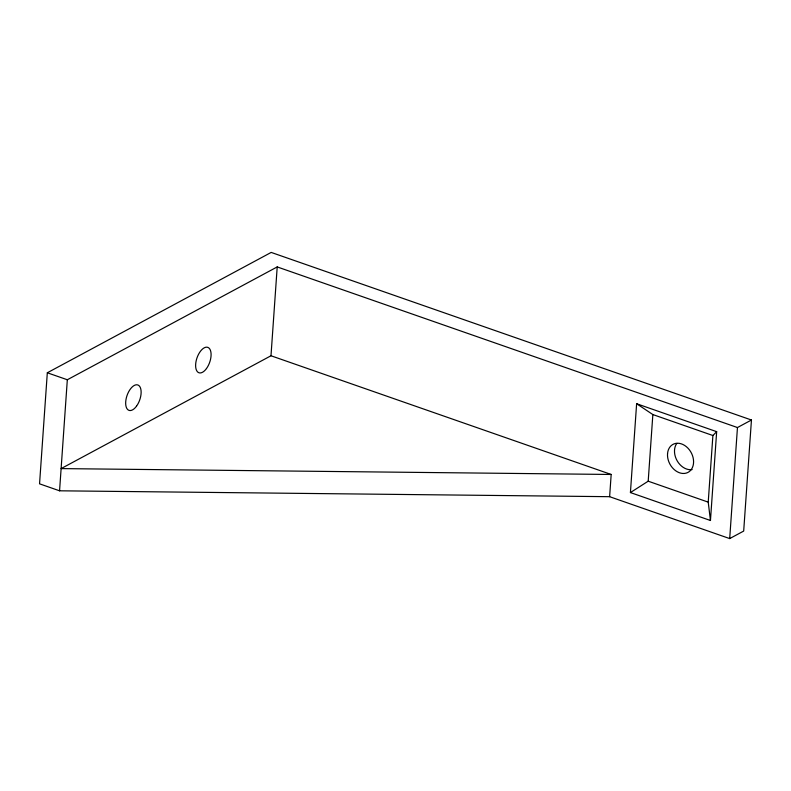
<?xml version="1.0" encoding="UTF-8"?>
<svg xmlns="http://www.w3.org/2000/svg" width="791" height="791" viewBox="0 0 791 791"><rect width="100%" height="100%" fill="white"/><g stroke="black" fill="none" stroke-linecap="round" stroke-linejoin="round"><path stroke-width="1.19" d="M47.312 372.779L39.55 483.825L59.562 490.806L609.624 496.689L729.697 538.582L743.688 531.068L751.45 420.011L271.184 252.418L47.312 372.779L67.324 379.759L277.206 266.923L737.459 427.536L751.45 420.011M59.562 490.806L67.324 379.759M609.624 496.689L611.176 474.471L61.115 468.598L270.987 355.762L277.206 266.923M630.417 492.566L636.626 403.726L716.666 431.659L710.456 520.498L630.417 492.566L648.195 481.195L708.222 502.137L710.456 520.498M648.195 481.195L652.852 414.563L636.626 403.726M708.222 502.137L712.889 435.515L716.666 431.659M729.697 538.582L737.459 427.536M652.852 414.563L712.889 435.515M270.987 355.762L611.176 474.471M692.115 469.587A15.899 12.092 61.7 0 1 677.264 460.995A15.899 12.092 61.7 0 1 676.77 443.444M206.471 368.566A13.457 6.723 -70.8 0 0 207.944 347.407A13.457 6.723 -70.8 0 0 195.664 364.196A13.457 6.723 -70.8 0 0 206.471 368.566M136.507 406.179A13.457 6.723 -70.8 0 0 137.99 385.019A13.457 6.723 -70.8 0 0 125.71 401.808A13.457 6.723 -70.8 0 0 136.507 406.179M667.535 453.816A15.899 12.092 61.7 0 0 686.163 473.127A15.899 12.092 61.7 0 0 687.913 448.121A15.899 12.092 61.7 0 0 667.535 453.816"/></g></svg>
